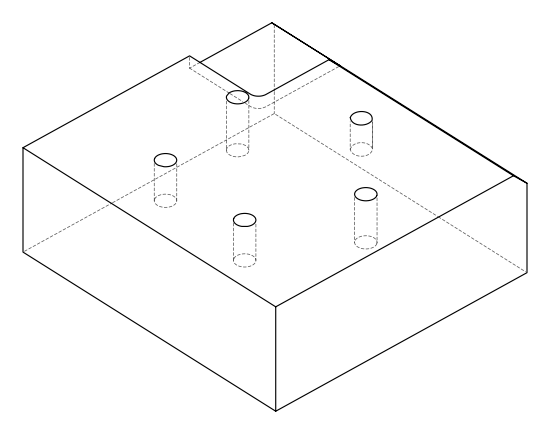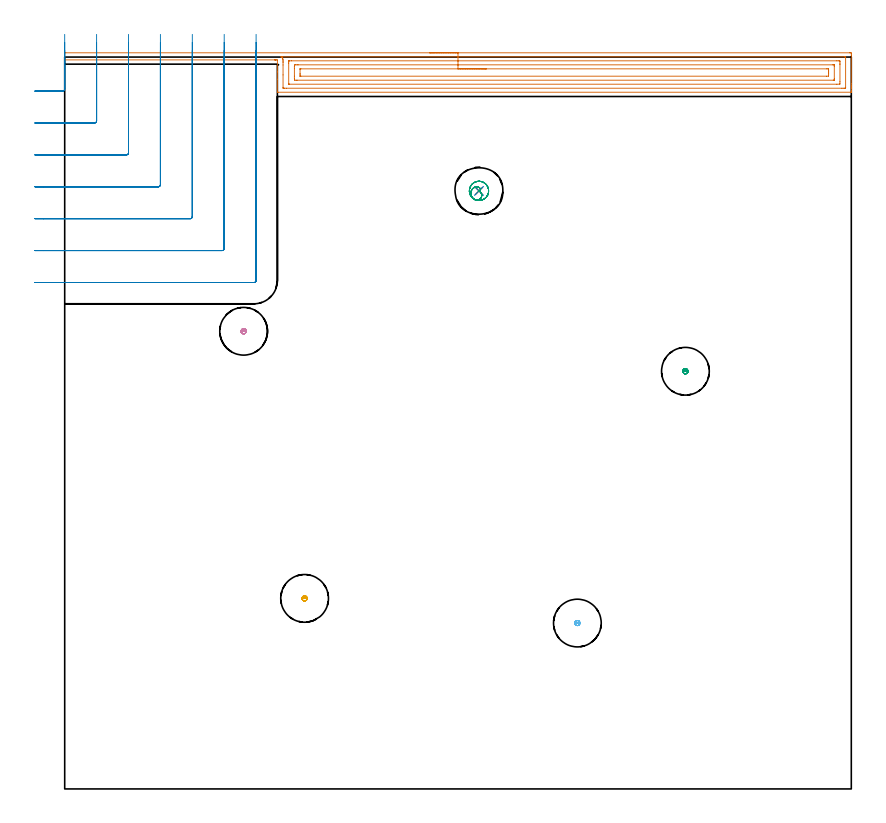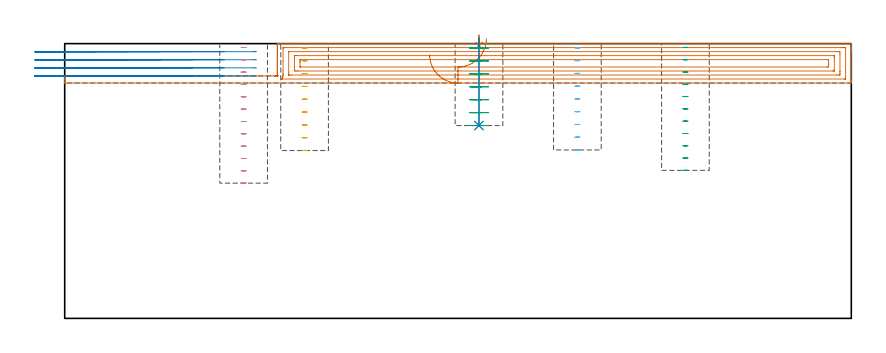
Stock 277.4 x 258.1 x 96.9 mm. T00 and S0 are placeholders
(PLAN: 9 operations, 4 tool changes, 17.4 min)
(1 AREA_MILL | FG_CHAMFER_SURFACE | UGT0205_001 | 9 min | 26504 mm3)
(2 MILL_CORNER_NOTCH_RECTANGULAR | CORNER_NOTCH_RECTANGULAR | UGT0201_133 | Follow Part, ap 3.75, ae 75% | 5.85 min | 67499 mm3)
(3 MILL_BLIND_HOLE_FROM_SOLID_MATERIAL | STEP1POCKET | UGT0201_133 | Spiral | 0.38 min | 9920 mm3)
(4 MILL_BLIND_HOLE_FROM_SOLID_MATERIAL_1 | STEP1POCKET_2 | UGT0201_133 | Spiral | 0.42 min | 10916 mm3)
(5 MILL_BLIND_HOLE_FROM_SOLID_MATERIAL_2 | STEP1POCKET_3 | UGT0201_133 | Spiral | 0.31 min | 8363 mm3)
(6 MILL_BLIND_HOLE_FROM_SOLID_MATERIAL_3 | STEP1POCKET_4 | UGT0201_133 | Spiral | 0.31 min | 8323 mm3)
(7 SPOT_DRILL | STEP1POCKET_1 | NXT0321_9005460120000 | 0.03 min | 3 mm3)
(8 DRILL_BLIND_HOLE_INTO_CENTER | STEP1POCKET_1 | NXT0301_128 | 0.13 min | 3137 mm3)
(9 MILL_ROUGH_BLIND_HOLE_CONTOUR | STEP1POCKET_1 | NXT0201_010 | Spiral | 1 min | 3263 mm3)
(TOOL UGT0205_001 | Chamfer Mill 20 x 3 x 45 deg. | D20 FL50 Z2)
(TOOL UGT0201_133 | Carbide End Mill 15.0 | D15 FL30 Z4)
(TOOL NXT0321_9005460120000 | NC Spot Drill, 142deg, 12mm, Carbide, Uncoated | D12 PA142 FL30 Z2)
(TOOL NXT0301_128 | Carbide Drill 12mm [861.1-1200-036A1-GP GC34] | D12 PA150 FL37.4 Z2)
(TOOL NXT0201_010 | ENDMILL 10mm [2P460-1000-NA 1630] | D10 FL30 Z6)
(OP 1 AREA_MILL)
G17 G21 G94 G90
T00 M6
G54
G17 G0 G90 X128.7 Y259.6 S1061 M3
G43 Z106.9 H0
Z93.
G94 G1 X128.738 Z92.128 F250.
X128.852 Z91.264
X129.041 Z90.412
X129.303 Z89.58
X129.637 Z88.774
X130.04 Z88.
X130.508 Z87.264
X131.04 Z86.572
X131.629 Z85.929
X132.272 Z85.34
X132.964 Z84.809
X133.7 Z84.34
X134.474 Z83.937
X135.28 Z83.603
X136.112 Z83.341
X136.964 Z83.152
X137.828 Z83.038
X138.7 Z83.
X276.777
X277.16 Y259.597 Z83.001
X277.39 Y259.593 Z83.005
X277.396 Y259.222 Z83.376
X277.4 Y258.611 Z83.987
Y248.707 Z93.887
Y248.176 Z94.421
Y247.831 Z94.765
Y247.3 Z95.296
Y246.955 Z95.64
Y246.264 Z96.336
Y245.998 Z96.601
X277.398 Y245.848 Z96.745
X277.39 Y245.703 Z96.888
X277.224 Y245.7 Z96.9
X75.247
X75.01 Y245.704 Z96.889
X75. Y245.909 Z96.685
Y250.264 Z92.334
Y252.892 Z89.706
Y257.099 Z85.499
X74.731
X74.353 Y257.091 Z85.491
X74.322 Y257.09 Z85.489
X74.296 Y257.098 Z85.495
X74.294 Y257.099 Z85.496
X74.287 Z85.494
X74.254
X74.098 Y257.1 Z85.5
X74.093
X0.176
X0.01 Y257.102 Z85.488
X0.002 Y257.244 Z85.348
X0. Y257.391 Z85.208
Y257.655 Z84.945
Y258.345 Z84.249
Y259.566 Z83.031
X0.003 Y259.591 Z83.005
X0.369 Y259.6 Z83.
X138.7
Y258.186 Z84.414
X274.99 Y258.185 Z84.415
X275.154 Y258.184 Z84.416
X275.345 Y258.18 Z84.42
X275.385 Y258.179 Z84.421
X275.391 Y258.154 Z84.446
X275.395 Y258.122 Z84.478
X275.399 Y257.944 Z84.656
X275.4 Y247.429 Z95.171
X275.398 Y247.294 Z95.306
X275.394 Y247.187 Z95.413
X275.39 Y247.122 Z95.478
X275.354 Y247.121 Z95.479
X274.99 Y247.116 Z95.484
X274.826 Y247.115 Z95.485
X274.096 Y247.114 Z95.486
X78.212
X77.481 Y247.115 Z95.485
X77.316 Y247.117 Z95.483
X77.099 Y247.121 Z95.479
X77.01 Y247.132 Z95.468
X77.007 Y247.183 Z95.417
X77.002 Y247.425 Z95.175
X77. Y251.808 Z90.792
Y255.312 Z87.288
Y256.189 Z86.411
X76.998 Y256.593 Z86.007
X76.993 Y256.991 Z85.609
X76.982 Y257.228 Z85.372
X76.92 Y257.469 Z85.131
X76.837 Y257.641 Z84.959
X76.737 Y257.786 Z84.814
X76.588 Y257.95 Z84.65
X76.343 Y258.146 Z84.454
X76.312 Y258.174 Z84.426
X76.308 Y258.18 Z84.42
X76.312 Y258.181 Z84.419
X76.403 Y258.184 Z84.416
X76.588 Y258.185 Z84.415
X76.751 Y258.186 Z84.414
X138.7
Y256.772 Z85.828
X272.309 Y256.771 Z85.829
X273.022 Y256.77 Z85.83
X273.202 Y256.768 Z85.832
X273.375 Y256.765 Z85.835
X273.39 Y256.593 Z86.007
X273.397 Y256.402 Z86.198
X273.4 Y255.717 Z86.883
Y255.523 Z87.077
X273.399 Y249.39 Z93.21
X273.39 Y248.707 Z93.893
X273.377 Y248.536 Z94.064
X272.309 Y248.529 Z94.071
X79.269
X79.087 Y248.531 Z94.069
X79.036 Y248.533 Z94.067
X79.012 Y248.535 Z94.065
X79.009 Y248.55 Z94.05
X79.004 Y248.619 Z93.981
X79.001 Y248.707 Z93.893
X79. Y255.98 Z86.62
X79.002 Y256.593 Z86.007
X79.005 Y256.725 Z85.875
X79.009 Y256.756 Z85.844
X79.012 Y256.765 Z85.835
X79.027 Y256.767 Z85.833
X79.088 Y256.77 Z85.83
X79.269 Y256.771 Z85.829
X79.98 Y256.772 Z85.828
X138.7
Y255.357 Z87.243
X270.888
X271.255 Y255.356 Z87.244
X271.317 Y255.354 Z87.246
X271.376 Y255.351 Z87.249
X271.39 Y255.269 Z87.331
X271.4 Y254.855 Z87.745
Y254.841 Z87.759
Y250.474 Z92.126
X271.397 Y250.029 Z92.571
X271.394 Y249.975 Z92.625
X271.391 Y249.954 Z92.646
X271.363 Y249.95 Z92.65
X271.224 Y249.946 Z92.654
X271.048 Y249.943 Z92.657
X81.95
X81.581 Y249.945 Z92.655
X81.056 Y249.95 Z92.65
X81.006 Y250.459 Z92.141
X81.002 Y250.513 Z92.087
X81. Y251.336 Z91.264
Y254.019 Z88.581
X81.002 Y254.841 Z87.759
X81.003 Y254.892 Z87.708
X81.056 Y255.35 Z87.25
X81.426 Y255.354 Z87.246
X81.95 Y255.357 Z87.243
X82.317
X138.7
Y253.943 Z88.657
X268.756
X269.174 Y253.939 Z88.661
X269.374 Y253.936 Z88.664
X269.39 Y253.824 Z88.776
X269.398 Y253.313 Z89.287
X269.399 Y253.088 Z89.512
X269.4 Y252.435 Z90.165
X269.398 Y252.212 Z90.388
X269.391 Y251.568 Z91.032
X269.378 Y251.364 Z91.236
X268.712 Y251.357 Z91.243
X83.294 Y251.358 Z91.242
X83.084 Y251.359 Z91.241
X83.032 Y251.361 Z91.239
X83.013 Y251.363 Z91.237
X83.01 Y251.378 Z91.222
X83.006 Y251.449 Z91.151
X83. Y252.058 Z90.542
Y252.212 Z90.388
X83.002 Y253.809 Z88.791
X83.008 Y253.914 Z88.686
X83.011 Y253.937 Z88.663
X83.03 Y253.938 Z88.662
X83.083 Y253.941 Z88.659
X83.301 Y253.942 Z88.658
X138.7 Y253.943 Z88.657
X139.572 Z88.695
X140.436 Z88.809
X141.288 Z88.998
X142.12 Z89.26
X142.926 Z89.594
X143.7 Z89.997
X144.436 Z90.465
X145.128 Z90.996
X145.771 Z91.586
X146.36 Z92.229
X146.892 Z92.921
X147.36 Z93.657
X147.763 Z94.431
X148.097 Z95.237
X148.359 Z96.069
X148.548 Z96.92
X148.662 Z97.785
X148.7 Z98.657
G0 Z106.9
M5
M2
(OP 2 MILL_CORNER_NOTCH_RECTANGULAR)
G17 G21 G94 G90
T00 M6
G54
G17 G0 G90 X-10.5 Y246.1 S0 M3
G43 Z106.9 H0
Z94.05
G94 G1 X-7.5 F250.
X-0.745 F500.
G3 X0. Y246.845 R0.75
G1 Y254.6
Y257.6 F250.
G0 Z106.9
X-10.5 Y234.85
Z94.05
G1 X-7.5
X10.505 F500.
G3 X11.25 Y235.595 R0.75
G1 Y254.6
Y257.6 F250.
G0 Z106.9
X-10.5 Y223.6
Z94.05
G1 X-7.5
X21.754 F500.
G3 X22.5 Y224.346 R0.75
G1 Y254.6
Y257.6 F250.
G0 Z106.9
X-10.5 Y212.35
Z94.05
G1 X-7.5
X33.004 F500.
G3 X33.75 Y213.096 R0.75
G1 Y254.6
Y257.6 F250.
G0 Z106.9
X-10.5 Y201.1
Z94.05
G1 X-7.5
X44.254 F500.
G3 X45. Y201.846 R0.75
G1 Y254.6
Y257.6 F250.
G0 Z106.9
X-10.5 Y189.85
Z94.05
G1 X-7.5
X55.503 F500.
G3 X56.25 Y190.596 R0.75
G1 Y254.6
Y257.6 F250.
G0 Z106.9
X-10.5 Y178.6
Z94.05
G1 X-7.5
X66.753 F500.
G3 X67.5 Y179.347 R0.75
G1 Y254.6
Y257.6 F250.
G0 Z106.9
X-10.5 Y246.1
Z91.2
G1 X-7.5
X-0.745 F500.
G3 X0. Y246.845 R0.75
G1 Y257.4
Y260.4 F250.
G0 Z106.9
X-10.5 Y234.85
Z91.2
G1 X-7.5
X10.505 F500.
G3 X11.25 Y235.595 R0.75
G1 Y257.4
Y260.4 F250.
G0 Z106.9
X-10.5 Y223.6
Z91.2
G1 X-7.5
X21.754 F500.
G3 X22.5 Y224.346 R0.75
G1 Y257.4
Y260.4 F250.
G0 Z106.9
X-10.5 Y212.35
Z91.2
G1 X-7.5
X33.004 F500.
G3 X33.75 Y213.096 R0.75
G1 Y257.4
Y260.4 F250.
G0 Z106.9
X-10.5 Y201.1
Z91.2
G1 X-7.5
X44.254 F500.
G3 X45. Y201.846 R0.75
G1 Y257.4
Y260.4 F250.
G0 Z106.9
X-10.5 Y189.85
Z91.2
G1 X-7.5
X55.504 F500.
G3 X56.25 Y190.596 R0.75
G1 Y257.4
Y260.4 F250.
G0 Z106.9
X-10.5 Y178.6
Z91.2
G1 X-7.5
X66.753 F500.
G3 X67.5 Y179.347 R0.75
G1 Y257.4
Y260.4 F250.
G0 Z106.9
X-10.5 Y246.1
Z88.35
G1 X-7.5
X-0.745 F500.
G3 X0. Y246.845 R0.75
G1 Y260.25
Y263.25 F250.
G0 Z106.9
X-10.5 Y234.85
Z88.35
G1 X-7.5
X10.505 F500.
G3 X11.25 Y235.595 R0.75
G1 Y260.25
Y263.25 F250.
G0 Z106.9
X-10.5 Y223.6
Z88.35
G1 X-7.5
X21.754 F500.
G3 X22.5 Y224.346 R0.75
G1 Y260.25
Y263.25 F250.
G0 Z106.9
X-10.5 Y212.35
Z88.35
G1 X-7.5
X33.004 F500.
G3 X33.75 Y213.096 R0.75
G1 Y260.25
Y263.25 F250.
G0 Z106.9
X-10.5 Y201.1
Z88.35
G1 X-7.5
X44.254 F500.
G3 X45. Y201.846 R0.75
G1 Y260.25
Y263.25 F250.
G0 Z106.9
X-10.5 Y189.85
Z88.35
G1 X-7.5
X55.504 F500.
G3 X56.25 Y190.596 R0.75
G1 Y260.25
Y263.25 F250.
G0 Z106.9
X-10.5 Y178.6
Z88.35
G1 X-7.5
X66.753 F500.
G3 X67.5 Y179.347 R0.75
G1 Y260.25
Y263.25 F250.
G0 Z106.9
X-10.5 Y246.1
Z85.5
G1 X-7.5
X-0.745 F500.
G3 X0. Y246.845 R0.75
G1 Y263.099
Y266.099 F250.
G0 Z106.9
X-10.5 Y234.85
Z85.5
G1 X-7.5
X10.505 F500.
G3 X11.25 Y235.595 R0.75
G1 Y263.099
Y266.099 F250.
G0 Z106.9
X-10.5 Y223.6
Z85.5
G1 X-7.5
X21.754 F500.
G3 X22.5 Y224.346 R0.75
G1 Y263.099
Y266.099 F250.
G0 Z106.9
X-10.5 Y212.35
Z85.5
G1 X-7.5
X33.004 F500.
G3 X33.75 Y213.096 R0.75
G1 Y263.099
Y266.099 F250.
G0 Z106.9
X-10.5 Y201.1
Z85.5
G1 X-7.5
X44.254 F500.
G3 X45. Y201.846 R0.75
G1 Y263.099
Y266.099 F250.
G0 Z106.9
X-10.5 Y189.85
Z85.5
G1 X-7.5
X55.504 F500.
G3 X56.25 Y190.596 R0.75
G1 Y263.099
Y266.099 F250.
G0 Z106.9
X-10.5 Y178.6
Z85.5
G1 X-7.5
X66.753 F500.
G3 X67.5 Y179.347 R0.75
G1 Y263.099
Y266.099 F250.
G0 Z106.9
M5
M2
(OP 3 MILL_BLIND_HOLE_FROM_SOLID_MATERIAL)
G17 G21 G94 G90
T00 M6
G54
G17 G0 G90 X218.9 Y147.3 S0 M3
G43 Z106.9 H0
Z95.564
G94 G3 X219.35 Y147.75 R0.45 F250.
X218.9 Y148.2 R0.45
X218. Y147.3 R0.9
X218.9 Y148.2 R-0.9
X218.45 Y147.75 R0.45
X218.9 Y147.3 R0.45
G0 Z91.227
G3 X219.35 Y147.75 R0.45
X218.9 Y148.2 R0.45
X218. Y147.3 R0.9
X218.9 Y148.2 R-0.9
X218.45 Y147.75 R0.45
X218.9 Y147.3 R0.45
G0 Z86.891
G3 X219.35 Y147.75 R0.45
X218.9 Y148.2 R0.45
X218. Y147.3 R0.9
X218.9 Y148.2 R-0.9
X218.45 Y147.75 R0.45
X218.9 Y147.3 R0.45
G0 Z82.555
G3 X219.35 Y147.75 R0.45
X218.9 Y148.2 R0.45
X218. Y147.3 R0.9
X218.9 Y148.2 R-0.9
X218.45 Y147.75 R0.45
X218.9 Y147.3 R0.45
G0 Z78.218
G3 X219.35 Y147.75 R0.45
X218.9 Y148.2 R0.45
X218. Y147.3 R0.9
X218.9 Y148.2 R-0.9
X218.45 Y147.75 R0.45
X218.9 Y147.3 R0.45
G0 Z73.882
G3 X219.35 Y147.75 R0.45
X218.9 Y148.2 R0.45
X218. Y147.3 R0.9
X218.9 Y148.2 R-0.9
X218.45 Y147.75 R0.45
X218.9 Y147.3 R0.45
G0 Z69.545
G3 X219.35 Y147.75 R0.45
X218.9 Y148.2 R0.45
X218. Y147.3 R0.9
X218.9 Y148.2 R-0.9
X218.45 Y147.75 R0.45
X218.9 Y147.3 R0.45
G0 Z65.209
G3 X219.35 Y147.75 R0.45
X218.9 Y148.2 R0.45
X218. Y147.3 R0.9
X218.9 Y148.2 R-0.9
X218.45 Y147.75 R0.45
X218.9 Y147.3 R0.45
G0 Z60.873
G3 X219.35 Y147.75 R0.45
X218.9 Y148.2 R0.45
X218. Y147.3 R0.9
X218.9 Y148.2 R-0.9
X218.45 Y147.75 R0.45
X218.9 Y147.3 R0.45
G0 Z56.536
G3 X219.35 Y147.75 R0.45
X218.9 Y148.2 R0.45
X218. Y147.3 R0.9
X218.9 Y148.2 R-0.9
X218.45 Y147.75 R0.45
X218.9 Y147.3 R0.45
G0 Z52.2
G3 X219.35 Y147.75 R0.45
X218.9 Y148.2 R0.45
X218. Y147.3 R0.9
X218.9 Y148.2 R-0.9
X218.45 Y147.75 R0.45
X218.9 Y147.3 R0.45
G0 Z106.9
M5
M2
(OP 4 MILL_BLIND_HOLE_FROM_SOLID_MATERIAL_1)
G17 G21 G94 G90
T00 M6
G54
G17 G0 G90 X63.1 Y161.4 S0 M3
G43 Z106.9 H0
Z95.55
G94 G3 X63.55 Y161.85 R0.45 F250.
X63.1 Y162.3 R0.45
X62.2 Y161.4 R0.9
X63.1 Y162.3 R-0.9
X62.65 Y161.85 R0.45
X63.1 Y161.4 R0.45
G0 Z91.2
G3 X63.55 Y161.85 R0.45
X63.1 Y162.3 R0.45
X62.2 Y161.4 R0.9
X63.1 Y162.3 R-0.9
X62.65 Y161.85 R0.45
X63.1 Y161.4 R0.45
G0 Z86.85
G3 X63.55 Y161.85 R0.45
X63.1 Y162.3 R0.45
X62.2 Y161.4 R0.9
X63.1 Y162.3 R-0.9
X62.65 Y161.85 R0.45
X63.1 Y161.4 R0.45
G0 Z82.5
G3 X63.55 Y161.85 R0.45
X63.1 Y162.3 R0.45
X62.2 Y161.4 R0.9
X63.1 Y162.3 R-0.9
X62.65 Y161.85 R0.45
X63.1 Y161.4 R0.45
G0 Z78.15
G3 X63.55 Y161.85 R0.45
X63.1 Y162.3 R0.45
X62.2 Y161.4 R0.9
X63.1 Y162.3 R-0.9
X62.65 Y161.85 R0.45
X63.1 Y161.4 R0.45
G0 Z73.8
G3 X63.55 Y161.85 R0.45
X63.1 Y162.3 R0.45
X62.2 Y161.4 R0.9
X63.1 Y162.3 R-0.9
X62.65 Y161.85 R0.45
X63.1 Y161.4 R0.45
G0 Z69.45
G3 X63.55 Y161.85 R0.45
X63.1 Y162.3 R0.45
X62.2 Y161.4 R0.9
X63.1 Y162.3 R-0.9
X62.65 Y161.85 R0.45
X63.1 Y161.4 R0.45
G0 Z65.1
G3 X63.55 Y161.85 R0.45
X63.1 Y162.3 R0.45
X62.2 Y161.4 R0.9
X63.1 Y162.3 R-0.9
X62.65 Y161.85 R0.45
X63.1 Y161.4 R0.45
G0 Z60.75
G3 X63.55 Y161.85 R0.45
X63.1 Y162.3 R0.45
X62.2 Y161.4 R0.9
X63.1 Y162.3 R-0.9
X62.65 Y161.85 R0.45
X63.1 Y161.4 R0.45
G0 Z56.4
G3 X63.55 Y161.85 R0.45
X63.1 Y162.3 R0.45
X62.2 Y161.4 R0.9
X63.1 Y162.3 R-0.9
X62.65 Y161.85 R0.45
X63.1 Y161.4 R0.45
G0 Z52.05
G3 X63.55 Y161.85 R0.45
X63.1 Y162.3 R0.45
X62.2 Y161.4 R0.9
X63.1 Y162.3 R-0.9
X62.65 Y161.85 R0.45
X63.1 Y161.4 R0.45
G0 Z47.7
G3 X63.55 Y161.85 R0.45
X63.1 Y162.3 R0.45
X62.2 Y161.4 R0.9
X63.1 Y162.3 R-0.9
X62.65 Y161.85 R0.45
X63.1 Y161.4 R0.45
G0 Z106.9
M5
M2
(OP 5 MILL_BLIND_HOLE_FROM_SOLID_MATERIAL_2)
G17 G21 G94 G90
T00 M6
G54
G17 G0 G90 X84.6 Y67.2 S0 M3
G43 Z106.9 H0
Z95.378
G94 G3 X85.05 Y67.65 R0.45 F250.
X84.6 Y68.1 R0.45
X83.7 Y67.2 R0.9
X84.6 Y68.1 R-0.9
X84.15 Y67.65 R0.45
X84.6 Y67.2 R0.45
G0 Z90.856
G3 X85.05 Y67.65 R0.45
X84.6 Y68.1 R0.45
X83.7 Y67.2 R0.9
X84.6 Y68.1 R-0.9
X84.15 Y67.65 R0.45
X84.6 Y67.2 R0.45
G0 Z86.333
G3 X85.05 Y67.65 R0.45
X84.6 Y68.1 R0.45
X83.7 Y67.2 R0.9
X84.6 Y68.1 R-0.9
X84.15 Y67.65 R0.45
X84.6 Y67.2 R0.45
G0 Z81.811
G3 X85.05 Y67.65 R0.45
X84.6 Y68.1 R0.45
X83.7 Y67.2 R0.9
X84.6 Y68.1 R-0.9
X84.15 Y67.65 R0.45
X84.6 Y67.2 R0.45
G0 Z77.289
G3 X85.05 Y67.65 R0.45
X84.6 Y68.1 R0.45
X83.7 Y67.2 R0.9
X84.6 Y68.1 R-0.9
X84.15 Y67.65 R0.45
X84.6 Y67.2 R0.45
G0 Z72.767
G3 X85.05 Y67.65 R0.45
X84.6 Y68.1 R0.45
X83.7 Y67.2 R0.9
X84.6 Y68.1 R-0.9
X84.15 Y67.65 R0.45
X84.6 Y67.2 R0.45
G0 Z68.244
G3 X85.05 Y67.65 R0.45
X84.6 Y68.1 R0.45
X83.7 Y67.2 R0.9
X84.6 Y68.1 R-0.9
X84.15 Y67.65 R0.45
X84.6 Y67.2 R0.45
G0 Z63.722
G3 X85.05 Y67.65 R0.45
X84.6 Y68.1 R0.45
X83.7 Y67.2 R0.9
X84.6 Y68.1 R-0.9
X84.15 Y67.65 R0.45
X84.6 Y67.2 R0.45
G0 Z59.2
G3 X85.05 Y67.65 R0.45
X84.6 Y68.1 R0.45
X83.7 Y67.2 R0.9
X84.6 Y68.1 R-0.9
X84.15 Y67.65 R0.45
X84.6 Y67.2 R0.45
G0 Z106.9
M5
M2
(OP 6 MILL_BLIND_HOLE_FROM_SOLID_MATERIAL_3)
G17 G21 G94 G90
T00 M6
G54
G17 G0 G90 X180.8 Y58.5 S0 M3
G43 Z106.9 H0
Z95.4
G94 G3 X181.25 Y58.95 R0.45 F250.
X180.8 Y59.4 R0.45
X179.9 Y58.5 R0.9
X180.8 Y59.4 R-0.9
X180.35 Y58.95 R0.45
X180.8 Y58.5 R0.45
G0 Z90.9
G3 X181.25 Y58.95 R0.45
X180.8 Y59.4 R0.45
X179.9 Y58.5 R0.9
X180.8 Y59.4 R-0.9
X180.35 Y58.95 R0.45
X180.8 Y58.5 R0.45
G0 Z86.4
G3 X181.25 Y58.95 R0.45
X180.8 Y59.4 R0.45
X179.9 Y58.5 R0.9
X180.8 Y59.4 R-0.9
X180.35 Y58.95 R0.45
X180.8 Y58.5 R0.45
G0 Z81.9
G3 X181.25 Y58.95 R0.45
X180.8 Y59.4 R0.45
X179.9 Y58.5 R0.9
X180.8 Y59.4 R-0.9
X180.35 Y58.95 R0.45
X180.8 Y58.5 R0.45
G0 Z77.4
G3 X181.25 Y58.95 R0.45
X180.8 Y59.4 R0.45
X179.9 Y58.5 R0.9
X180.8 Y59.4 R-0.9
X180.35 Y58.95 R0.45
X180.8 Y58.5 R0.45
G0 Z72.9
G3 X181.25 Y58.95 R0.45
X180.8 Y59.4 R0.45
X179.9 Y58.5 R0.9
X180.8 Y59.4 R-0.9
X180.35 Y58.95 R0.45
X180.8 Y58.5 R0.45
G0 Z68.4
G3 X181.25 Y58.95 R0.45
X180.8 Y59.4 R0.45
X179.9 Y58.5 R0.9
X180.8 Y59.4 R-0.9
X180.35 Y58.95 R0.45
X180.8 Y58.5 R0.45
G0 Z63.9
G3 X181.25 Y58.95 R0.45
X180.8 Y59.4 R0.45
X179.9 Y58.5 R0.9
X180.8 Y59.4 R-0.9
X180.35 Y58.95 R0.45
X180.8 Y58.5 R0.45
G0 Z59.4
G3 X181.25 Y58.95 R0.45
X180.8 Y59.4 R0.45
X179.9 Y58.5 R0.9
X180.8 Y59.4 R-0.9
X180.35 Y58.95 R0.45
X180.8 Y58.5 R0.45
G0 Z106.9
M5
M2
(OP 7 SPOT_DRILL)
G17 G21 G94 G90
T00 M6
G54
G17 G0 G90 X146.1 Y210.9 S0 M3
G43 Z106.9 H0
G94 G81 G98 Z96.177 F250. R99.9
G80
M5
M2
(OP 8 DRILL_BLIND_HOLE_INTO_CENTER)
G17 G21 G94 G90
T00 M6
G54
G17 G0 G90 X146.1 Y210.9 S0 M3
G43 Z106.9 H1
G94 G81 G98 Z68. F250. R98.9
G80
M5
M2
(OP 9 MILL_ROUGH_BLIND_HOLE_CONTOUR)
G17 G21 G94 G90
T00 M6
G54
G17 G0 G90 X146.1 Y210.9 S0 M3
G43 Z106.9 H1
Z95.343
G94 G3 X146.54 Y211.701 R0.522 F250.
X145.189 Y212.335 R1.391
X143.241 Y210.369 R2.25
X144.652 Y207.824 R2.488
X149.176 Y209.452 R3.4
X144.652 Y207.824 R-3.4
X146.914 Y208.638 R1.7
X146.1 Y210.9 R1.7
G0 Z90.786
G3 X146.54 Y211.701 R0.522
X145.189 Y212.335 R1.391
X143.241 Y210.369 R2.25
X144.652 Y207.824 R2.488
X149.176 Y209.452 R3.4
X144.652 Y207.824 R-3.4
X146.914 Y208.638 R1.7
X146.1 Y210.9 R1.7
G0 Z86.229
G3 X146.54 Y211.701 R0.522
X145.189 Y212.335 R1.391
X143.241 Y210.369 R2.25
X144.652 Y207.824 R2.488
X149.176 Y209.452 R3.4
X144.652 Y207.824 R-3.4
X146.914 Y208.638 R1.7
X146.1 Y210.9 R1.7
G0 Z81.671
G3 X146.54 Y211.701 R0.522
X145.189 Y212.335 R1.391
X143.241 Y210.369 R2.25
X144.652 Y207.824 R2.488
X149.176 Y209.452 R3.4
X144.652 Y207.824 R-3.4
X146.914 Y208.638 R1.7
X146.1 Y210.9 R1.7
G0 Z77.114
G3 X146.54 Y211.701 R0.522
X145.189 Y212.335 R1.391
X143.241 Y210.369 R2.25
X144.652 Y207.824 R2.488
X149.176 Y209.452 R3.4
X144.652 Y207.824 R-3.4
X146.914 Y208.638 R1.7
X146.1 Y210.9 R1.7
G0 Z72.557
G3 X146.54 Y211.701 R0.522
X145.189 Y212.335 R1.391
X143.241 Y210.369 R2.25
X144.652 Y207.824 R2.488
X149.176 Y209.452 R3.4
X144.652 Y207.824 R-3.4
X146.914 Y208.638 R1.7
X146.1 Y210.9 R1.7
G0 Z68.
G3 X146.54 Y211.701 R0.522
X145.189 Y212.335 R1.391
X143.241 Y210.369 R2.25
X144.652 Y207.824 R2.488
X149.176 Y209.452 R3.4
X144.652 Y207.824 R-3.4
X146.914 Y208.638 R1.7
X146.1 Y210.9 R1.7
G0 Z106.9
M5
M2
